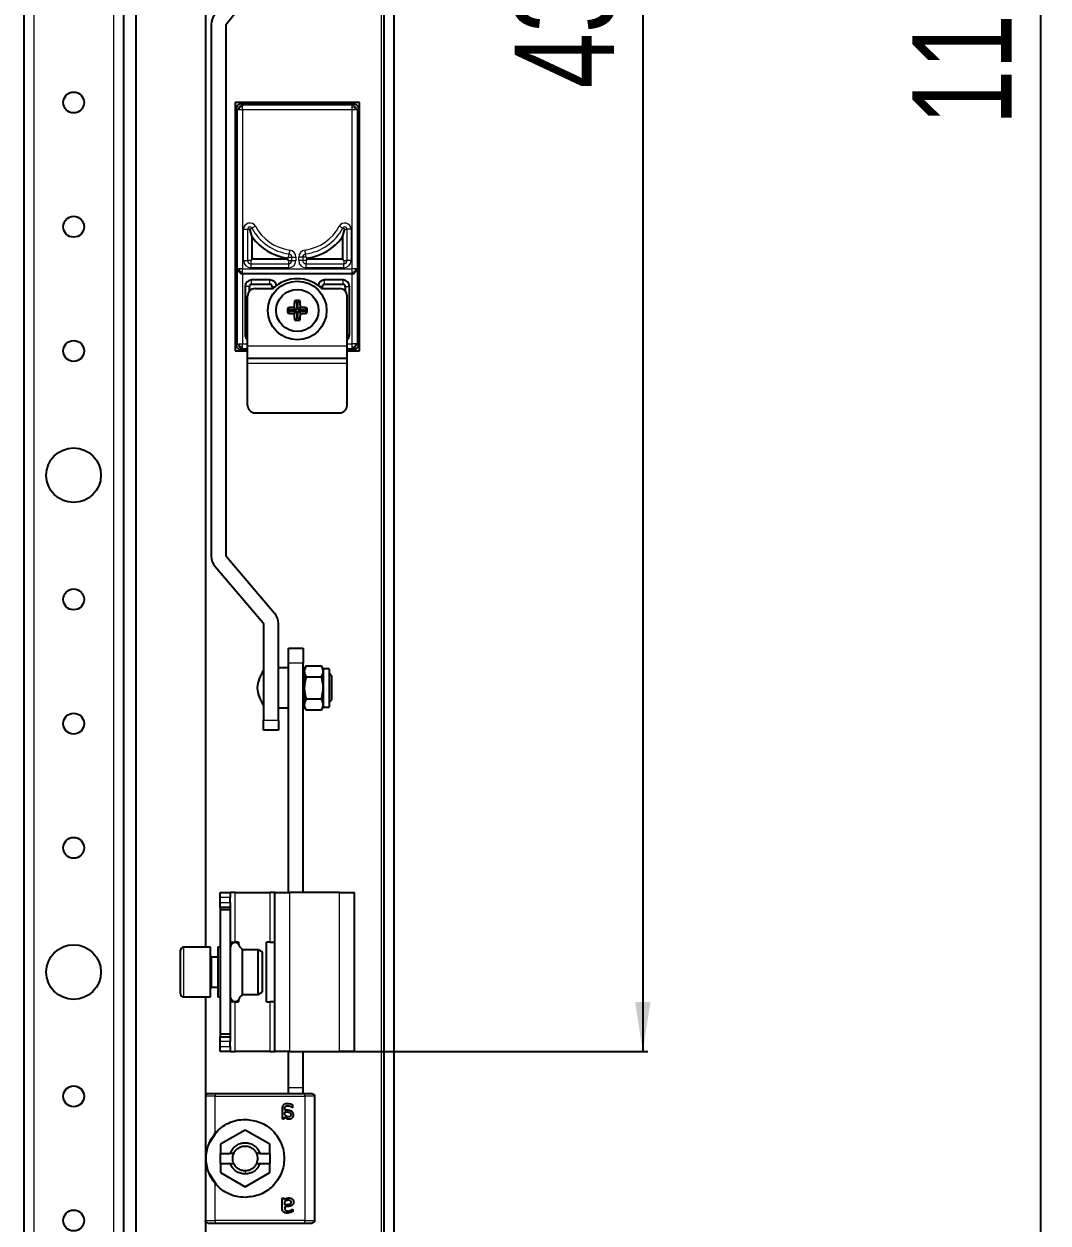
# Model space of a CAD drawing. Header units: millimetres. Extents: x -527 to 1671, y -588 to 1043.
# Drawn here: x 1465.1 to 1671.1, y -56.2 to 185.1 of the extents above; entities that cross this region are included whole.
import ezdxf

# ---------------------------------------------------------------- set-up
doc = ezdxf.new("R2010")
doc.units = ezdxf.units.MM
doc.layers.add('FORMAT', color=7, linetype='Continuous')
doc.styles.add('SLDTEXTSTYLE0', font='TXT', dxfattribs={"width": 0.75})
doc.dimstyles.new('SLDDIMSTYLE0', dxfattribs={"dimtxt": 20, "dimasz": 10, "dimexe": 0, "dimexo": 0.0625, "dimgap": 5, "dimtad": 2, "dimdec": 1, "dimrnd": 1e-09, "dimzin": 12, "dimdsep": 46, "dimtxsty": 'SLDTEXTSTYLE0', "dimsah": 1, "dimcen": 0.09, "dimadec": 0, "dimazin": 3, "dimtfac": 1, "dimtofl": 0, "dimtmove": 0, "dimatfit": 3, "dimfxl": 0, "dimfrac": 2, "dimtolj": 1, "dimtzin": 12, "dimarcsym": 0})

# ---------------------------------------------------------------- blocks, each defined once
blk = doc.blocks.new('_D_5')
at = {"layer": 'FORMAT'}
for p, q in [((1531.61, 760.32), (1670.61, 760.32)), ((1669.61, 760.32), (1669.61, -371.68)), ((1531.61, -371.68), (1670.61, -371.68))]:
    blk.add_line(p, q, dxfattribs=at)
for points in [[(1669.61, 760.32), (1668.07, 750.32), (1671.15, 750.32)], [(1669.61, -371.68), (1671.15, -361.68), (1668.07, -361.68)]]:
    blk.add_solid(points, dxfattribs=at)
at = {"layer": 'FORMAT', "insert": (1643.83, 164.77), "char_height": 20, "attachment_point": 1, "rotation": 90, "style": 'SLDTEXTSTYLE0'}
blk.add_mtext('1132', dxfattribs=at)
blk = doc.blocks.new('_D_8')
at = {"layer": 'FORMAT'}
for p, q in [((1528.61, 410.32), (1590.61, 410.32)), ((1589.61, 410.32), (1589.61, -21.68)), ((1528.61, -21.68), (1590.61, -21.68))]:
    blk.add_line(p, q, dxfattribs=at)
for points in [[(1589.61, 410.32), (1588.07, 400.32), (1591.15, 400.32)], [(1589.61, -21.68), (1591.15, -11.68), (1588.07, -11.68)]]:
    blk.add_solid(points, dxfattribs=at)
at = {"layer": 'FORMAT', "insert": (1563.83, 172.16), "char_height": 20, "attachment_point": 1, "rotation": 90, "style": 'SLDTEXTSTYLE0'}
blk.add_mtext('432', dxfattribs=at)

msp = doc.modelspace()

# ---------------------------------------------------------------- linework, layer by layer
at = {"color": 7, "linetype": 'Continuous', "lineweight": 25}
for p, q in [((1537.6, -483.18), (1537.6, 871.82)), ((1539.6, -483.18), (1539.6, 871.82)), ((1487.6, 838.82), (1487.6, -450.18)), ((1465.1, 811.82), (1465.1, -423.18)), ((1485.1, 811.82), (1485.1, -423.18)), ((1501.6, 389.32), (1501.6, -0.68)), ((1505.85, 185.13), (1510.61, 191.1)), ((1502.8, 185), (1502.8, 78.02)), ((1505.8, 78.02), (1505.8, 185)), ((1532.6, 169.32), (1507.6, 169.32)), ((1507.6, 169.32), (1507.6, 119.32)), ((1508.79, 169.14), (1531.42, 169.14)), ((1532.6, 119.32), (1532.6, 169.32)), ((1507.79, 120.5), (1507.79, 168.14)), ((1532.42, 168.14), (1532.42, 120.5)), ((1511.01, 142.26), (1510.55, 143.82)), ((1529.2, 142.26), (1529.65, 143.82)), ((1511.01, 137.78), (1511.01, 142.26)), ((1529.2, 142.26), (1529.2, 137.78)), ((1511.01, 137.78), (1510.75, 137.52)), ((1518.1, 137.78), (1511.01, 137.78)), ((1518.1, 137.97), (1518.35, 138.19)), ((1518.1, 137.97), (1518.1, 137.78)), ((1518.1, 137.78), (1518.35, 137.52)), ((1522.11, 137.97), (1521.85, 138.19)), ((1522.11, 137.78), (1521.85, 137.52)), ((1522.11, 137.78), (1522.11, 137.97)), ((1529.2, 137.78), (1522.11, 137.78)), ((1529.2, 137.78), (1529.45, 137.52)), ((1509.08, 134.82), (1509.06, 134.82)), ((1509.09, 134.82), (1509.08, 134.82)), ((1531.12, 134.82), (1509.09, 134.82)), ((1514.6, 133.62), (1510.9, 133.62)), ((1510.9, 132.76), (1514.6, 132.76)), ((1529.3, 133.62), (1525.6, 133.62)), ((1525.6, 132.76), (1529.3, 132.76)), ((1531.13, 134.82), (1531.12, 134.82)), ((1531.15, 134.82), (1531.13, 134.82)), ((1509.6, 132.32), (1509.6, 122.62)), ((1510.1, 120.37), (1510.1, 130.37)), ((1510.47, 131.35), (1510.47, 132.32)), ((1511.6, 131.87), (1515.21, 131.87)), ((1515.04, 132.32), (1515.04, 131.87)), ((1525, 131.87), (1528.6, 131.87)), ((1525.17, 131.87), (1525.17, 132.32)), ((1529.74, 132.32), (1529.74, 131.35)), ((1530.1, 120.37), (1530.1, 130.37)), ((1530.6, 122.62), (1530.6, 132.32)), ((1518.54, 127.59), (1518.18, 128.02)), ((1519.99, 127.59), (1519.47, 128.1)), ((1519.99, 129.03), (1519.56, 129.39)), ((1519.99, 129.03), (1519.99, 127.59)), ((1520.22, 129.03), (1520.65, 129.39)), ((1520.22, 127.59), (1520.22, 129.03)), ((1520.22, 127.59), (1520.73, 128.1)), ((1521.66, 127.59), (1522.02, 128.02)), ((1518.54, 127.36), (1518.18, 126.93)), ((1519.99, 127.59), (1518.54, 127.59)), ((1518.54, 127.36), (1519.99, 127.36)), ((1519.99, 127.36), (1519.47, 126.84)), ((1519.99, 125.91), (1519.56, 125.55)), ((1519.99, 127.36), (1519.99, 125.91)), ((1521.66, 127.59), (1520.22, 127.59)), ((1520.22, 127.36), (1520.73, 126.84)), ((1520.22, 127.36), (1521.66, 127.36)), ((1520.22, 125.91), (1520.22, 127.36)), ((1520.22, 125.91), (1520.65, 125.55)), ((1521.66, 127.36), (1522.02, 126.93)), ((1507.6, 119.32), (1510.1, 119.32)), ((1510.1, 119.51), (1508.79, 119.51)), ((1510.1, 117.87), (1510.1, 120.37)), ((1530.1, 117.87), (1530.1, 120.37)), ((1531.42, 119.51), (1530.1, 119.51)), ((1530.1, 119.32), (1532.6, 119.32)), ((1510.1, 117.87), (1530.1, 117.87)), ((1510.1, 116.87), (1510.1, 117.87)), ((1510.1, 108.37), (1510.1, 116.87)), ((1530.1, 116.87), (1530.1, 117.87)), ((1530.1, 108.37), (1530.1, 116.87)), ((1511.6, 106.87), (1528.6, 106.87)), ((1515.54, 66.52), (1505.85, 77.89)), ((1503.57, 75.95), (1513.26, 64.58)), ((1513.3, 64.45), (1513.3, 45.02)), ((1516.3, 45.02), (1516.3, 64.45)), ((1518.3, 56.52), (1518.3, 59.52)), ((1518.3, 59.52), (1521.3, 59.52)), ((1521.3, 59.52), (1521.3, 56.52)), ((1518.3, 55.52), (1516.3, 55.52)), ((1518.3, 10.32), (1518.3, 56.52)), ((1521.3, 10.32), (1521.3, 56.52)), ((1521.85, 55.97), (1521.5, 55.37)), ((1521.85, 55.97), (1524.96, 55.97)), ((1525.3, 55.37), (1524.96, 55.97)), ((1521.5, 54.47), (1521.3, 54.47)), ((1521.5, 55.37), (1521.5, 47.67)), ((1521.85, 53.75), (1524.96, 53.75)), ((1526.5, 55.37), (1525.3, 55.37)), ((1525.3, 55.37), (1525.3, 47.67)), ((1526.5, 55.37), (1526.5, 47.67)), ((1527, 53.97), (1526.5, 54.47)), ((1527, 53.97), (1527, 49.07)), ((1521.3, 48.57), (1521.5, 48.57)), ((1521.85, 49.3), (1524.96, 49.3)), ((1526.5, 48.57), (1527, 49.07)), ((1516.3, 47.52), (1518.3, 47.52)), ((1521.5, 47.67), (1521.85, 47.07)), ((1521.85, 47.07), (1524.96, 47.07)), ((1524.96, 47.07), (1525.3, 47.67)), ((1525.3, 47.67), (1526.5, 47.67)), ((1513.3, 43.02), (1513.3, 45.02)), ((1516.3, 45.02), (1516.3, 43.02)), ((1516.3, 43.02), (1513.3, 43.02)), ((1504.6, 10.32), (1506.6, 10.32)), ((1504.6, 9.32), (1504.6, 10.32)), ((1506.6, 10.32), (1506.6, 9.32)), ((1507.6, 10.32), (1506.6, 10.32)), ((1507.6, 10.32), (1514.6, 10.32)), ((1515.6, 10.32), (1514.6, 10.32)), ((1515.6, -21.68), (1515.6, 10.32)), ((1515.6, 10.32), (1518.6, 10.32)), ((1528.6, 10.32), (1518.6, 10.32)), ((1528.6, 10.32), (1531.6, 10.32)), ((1531.6, -21.68), (1531.6, 10.32)), ((1504.6, 8.32), (1504.6, 9.32)), ((1504.6, 7.32), (1504.6, 8.32)), ((1506.6, 7.32), (1504.6, 7.32)), ((1504.6, 7.32), (1504.6, 6.82)), ((1506.6, 8.32), (1506.6, 9.32)), ((1506.6, 8.32), (1506.6, 7.32)), ((1506.6, 7.32), (1506.6, 6.82)), ((1506.6, 6.82), (1504.6, 6.82)), ((1504.6, 6.82), (1504.6, -18.18)), ((1506.6, 6.82), (1506.6, -18.18)), ((1506.6, 0.32), (1507.6, 0.32)), ((1508.3, 0.32), (1507.6, 0.32)), ((1508.3, 0.32), (1508.3, -0.13)), ((1513.9, -11.68), (1513.9, 0.32)), ((1514.6, 0.32), (1513.9, 0.32)), ((1514.6, 0.32), (1515.6, 0.32)), ((1496.6, -10.08), (1496.6, -1.28)), ((1502.6, -0.68), (1497.2, -0.68)), ((1502.6, -10.68), (1502.6, -0.68)), ((1504.6, -0.68), (1504.1, -0.68)), ((1504.1, -0.68), (1504.1, -1.89)), ((1504.1, -1.89), (1504.1, -10.68)), ((1512.24, -1.18), (1509.1, -1.18)), ((1509.1, -10.18), (1509.1, -1.18)), ((1513.1, -1.68), (1512.24, -1.18)), ((1512.24, -10.18), (1512.24, -1.18)), ((1513.1, -9.68), (1513.1, -1.68)), ((1504.1, -2.68), (1502.85, -2.68)), ((1502.85, -8.68), (1504.1, -8.68)), ((1497.2, -10.68), (1502.6, -10.68)), ((1501.6, -10.68), (1501.6, -30.5)), ((1504.1, -10.68), (1504.6, -10.68)), ((1507.6, -11.68), (1506.6, -11.68)), ((1507.6, -11.68), (1508.3, -11.68)), ((1508.3, -11.23), (1508.3, -11.68)), ((1509.1, -10.18), (1512.24, -10.18)), ((1512.24, -10.18), (1513.1, -9.68)), ((1513.9, -11.68), (1514.6, -11.68)), ((1515.6, -11.68), (1514.6, -11.68)), ((1506.6, -18.18), (1504.6, -18.18)), ((1504.6, -18.18), (1504.6, -18.68)), ((1504.6, -19.68), (1504.6, -18.68)), ((1504.6, -18.68), (1506.6, -18.68)), ((1506.6, -18.18), (1506.6, -18.68)), ((1506.6, -18.68), (1506.6, -19.68)), ((1504.6, -20.68), (1504.6, -19.68)), ((1504.6, -21.68), (1504.6, -20.68)), ((1506.6, -21.68), (1504.6, -21.68)), ((1506.6, -20.68), (1506.6, -19.68)), ((1506.6, -20.68), (1506.6, -21.68)), ((1506.6, -21.68), (1507.6, -21.68)), ((1514.6, -21.68), (1507.6, -21.68)), ((1514.6, -21.68), (1515.6, -21.68)), ((1518.6, -21.68), (1515.6, -21.68)), ((1518.3, -28.98), (1518.3, -21.68)), ((1518.6, -21.68), (1528.6, -21.68)), ((1521.3, -28.98), (1521.3, -21.68)), ((1531.6, -21.68), (1528.6, -21.68)), ((1501.6, -30.68), (1501.6, -55.68)), ((1521.6, -30.18), (1503.6, -30.18)), ((1518.3, -30.23), (1518.3, -28.98)), ((1521.3, -30.23), (1521.3, -28.98)), ((1522.2, -30.18), (1521.95, -30.18)), ((1523.6, -55.68), (1523.6, -30.68)), ((1517.05, -33.22), (1517.05, -35.09)), ((1517.58, -33.47), (1517.58, -33.25)), ((1517.96, -33.47), (1517.58, -33.47)), ((1517.5, -35.08), (1517.5, -34.81)), ((1517.58, -33.82), (1518, -33.82)), ((1517.58, -34.41), (1517.58, -33.82)), ((1502.43, -40.05), (1503.94, -37.79)), ((1509.6, -37.46), (1504.65, -40.32)), ((1514.55, -40.32), (1509.6, -37.46)), ((1504.65, -40.32), (1504.65, -42.18)), ((1514.55, -42.18), (1514.55, -40.32)), ((1504.65, -44.18), (1504.65, -42.18)), ((1504.65, -42.18), (1506.62, -42.18)), ((1507.31, -42.18), (1506.62, -42.18)), ((1512.59, -42.18), (1511.9, -42.18)), ((1512.59, -42.18), (1514.55, -42.18)), ((1514.55, -42.18), (1514.55, -44.18)), ((1504.65, -44.18), (1504.65, -46.04)), ((1504.65, -44.18), (1506.62, -44.18)), ((1506.62, -44.18), (1507.31, -44.18)), ((1511.9, -44.18), (1512.59, -44.18)), ((1512.59, -44.18), (1514.55, -44.18)), ((1514.55, -46.04), (1514.55, -44.18)), ((1503.94, -48.56), (1502.43, -46.3)), ((1504.65, -46.04), (1509.6, -48.89)), ((1509.6, -48.89), (1514.55, -46.04)), ((1517.05, -53.14), (1517.05, -51.27)), ((1517.5, -51.27), (1517.5, -51.55)), ((1517.58, -52.53), (1517.58, -51.94)), ((1518, -52.53), (1517.58, -52.53)), ((1517.96, -52.88), (1517.58, -52.88)), ((1517.58, -52.88), (1517.58, -53.1)), ((1501.6, -55.85), (1501.6, -350.68)), ((1503.6, -56.18), (1521.6, -56.18)), ((1521.95, -56.18), (1522.2, -56.18))]:
    msp.add_line(p, q, dxfattribs=at)
at = {"color": 8, "linetype": 'Continuous', "lineweight": 18}
for p, q in [((1537, 869.22), (1537, -480.58)), ((1467.1, 811.82), (1467.1, -423.18)), ((1483.1, 811.82), (1483.1, -423.18)), ((1508.79, 169.14), (1509.09, 168.84)), ((1531.12, 168.84), (1531.42, 169.14)), ((1508.09, 167.84), (1507.79, 168.14)), ((1508.09, 135.82), (1508.09, 167.84)), ((1509.09, 168.84), (1531.12, 168.84)), ((1509.09, 167.84), (1509.09, 135.82)), ((1531.12, 167.84), (1509.09, 167.84)), ((1531.12, 135.82), (1531.12, 167.84)), ((1532.42, 168.14), (1532.12, 167.84)), ((1532.12, 167.84), (1532.12, 135.82)), ((1509.3, 137.52), (1509.3, 143.82)), ((1509.3, 143.82), (1510.09, 143.82)), ((1510.09, 143.82), (1510.09, 137.52)), ((1510.55, 143.82), (1510.09, 143.82)), ((1510.55, 143.82), (1510.96, 144.04)), ((1511.66, 144.42), (1510.96, 144.04)), ((1529.25, 144.04), (1528.55, 144.42)), ((1529.65, 143.82), (1529.25, 144.04)), ((1529.65, 143.82), (1530.11, 143.82)), ((1530.91, 143.82), (1530.11, 143.82)), ((1530.11, 137.52), (1530.11, 143.82)), ((1530.91, 143.82), (1530.91, 137.52)), ((1518.35, 138.19), (1518.44, 138.85)), ((1518.35, 138.19), (1519.01, 138.19)), ((1518.55, 139.64), (1518.44, 138.85)), ((1519.01, 138.19), (1519.81, 138.19)), ((1519.01, 137.52), (1519.01, 138.19)), ((1519.81, 138.19), (1519.81, 137.52)), ((1520.4, 137.52), (1520.4, 138.19)), ((1521.19, 138.19), (1520.4, 138.19)), ((1521.19, 138.19), (1521.19, 137.52)), ((1521.85, 138.19), (1521.19, 138.19)), ((1521.77, 138.85), (1521.66, 139.64)), ((1521.85, 138.19), (1521.77, 138.85)), ((1508.06, 135.82), (1508.09, 135.82)), ((1508.06, 120.78), (1508.06, 135.82)), ((1509.09, 135.82), (1531.12, 135.82)), ((1509.3, 137.52), (1510.09, 137.52)), ((1510.75, 137.52), (1510.09, 137.52)), ((1510.75, 137.52), (1510.75, 136.86)), ((1510.75, 136.86), (1510.75, 136.06)), ((1510.75, 136.86), (1518.35, 136.86)), ((1518.35, 136.06), (1510.75, 136.06)), ((1518.35, 137.52), (1518.35, 136.86)), ((1518.35, 137.52), (1519.01, 137.52)), ((1518.35, 136.86), (1518.35, 136.06)), ((1519.01, 137.52), (1519.81, 137.52)), ((1521.19, 137.52), (1520.4, 137.52)), ((1521.85, 137.52), (1521.19, 137.52)), ((1521.85, 137.52), (1521.85, 136.86)), ((1521.85, 136.06), (1521.85, 136.86)), ((1521.85, 136.86), (1529.45, 136.86)), ((1529.45, 136.06), (1521.85, 136.06)), ((1529.45, 137.52), (1529.45, 136.86)), ((1529.45, 137.52), (1530.11, 137.52)), ((1529.45, 136.06), (1529.45, 136.86)), ((1530.91, 137.52), (1530.11, 137.52)), ((1532.12, 135.82), (1532.15, 135.82)), ((1532.15, 135.82), (1532.15, 120.78)), ((1509.06, 134.82), (1509.06, 120.78)), ((1510.9, 132.76), (1510.9, 133.62)), ((1514.6, 132.76), (1514.6, 133.62)), ((1525.6, 132.76), (1525.6, 133.62)), ((1529.3, 132.76), (1529.3, 133.62)), ((1531.15, 120.78), (1531.15, 134.82)), ((1510.47, 132.32), (1509.6, 132.32)), ((1515.04, 132.32), (1515.71, 132.32)), ((1525.17, 132.32), (1524.5, 132.32)), ((1529.74, 132.32), (1530.6, 132.32)), ((1507.79, 120.5), (1508.06, 120.78)), ((1509.06, 120.78), (1510.1, 120.78)), ((1510.1, 122.62), (1509.6, 122.62)), ((1530.1, 122.62), (1530.6, 122.62)), ((1530.1, 120.78), (1531.15, 120.78)), ((1532.15, 120.78), (1532.42, 120.5)), ((1509.06, 119.78), (1508.79, 119.51)), ((1510.1, 119.78), (1509.06, 119.78)), ((1510.1, 120.37), (1530.1, 120.37)), ((1531.15, 119.78), (1530.1, 119.78)), ((1531.42, 119.51), (1531.15, 119.78)), ((1510.1, 116.87), (1530.1, 116.87)), ((1521.3, 56.52), (1518.3, 56.52)), ((1513.3, 45.02), (1516.3, 45.02)), ((1507.6, 0.32), (1507.6, 10.32)), ((1514.6, 10.32), (1514.6, 0.32)), ((1518.6, -21.68), (1518.6, 10.32)), ((1528.6, -21.68), (1528.6, 10.32)), ((1506.6, 9.32), (1504.6, 9.32)), ((1504.6, 8.32), (1506.6, 8.32)), ((1497.2, -0.68), (1497.2, -10.68)), ((1502.85, -2.68), (1502.85, -4.14)), ((1502.85, -4.14), (1502.85, -8.68)), ((1507.6, -21.68), (1507.6, -11.68)), ((1514.6, -11.68), (1514.6, -21.68)), ((1506.6, -19.68), (1504.6, -19.68)), ((1504.6, -20.68), (1506.6, -20.68)), ((1503.6, -38.12), (1503.6, -30.68)), ((1503.6, -30.68), (1521.6, -30.68)), ((1521.3, -28.98), (1518.3, -28.98)), ((1521.6, -30.68), (1521.6, -55.68)), ((1509.6, -45.68), (1509.6, -46.33)), ((1503.6, -55.68), (1503.6, -48.24)), ((1521.6, -55.68), (1503.6, -55.68))]:
    msp.add_line(p, q, dxfattribs=at)
at = {"color": 7, "linetype": 'Continuous', "lineweight": 25}
for centre, radius in [((1475.1, 169.32), 2.1), ((1475.1, 144.32), 2.1), ((1520.1, 127.47), 5.9), ((1520.1, 127.47), 4.25), ((1475.1, 119.32), 2.1), ((1475.1, 94.32), 5.5), ((1475.1, 69.32), 2.1), ((1475.1, 44.32), 2.1), ((1475.1, 19.32), 2.1), ((1475.1, -5.68), 5.5), ((1475.1, -30.68), 2.1), ((1475.1, -55.68), 2.1)]:
    msp.add_circle(centre, radius, dxfattribs=at)
for centre, radius, start, end in [((1506, 185), 3.2, 141.4416, 180), ((1506, 185), 0.2, 141.4416, 180), ((1519.8, 148.79), 10.95, 216.5958, 261.061), ((1520.41, 148.79), 10.95, 278.939, 323.4042), ((1510.9, 132.32), 1.3, 90, 180), ((1510.9, 132.32), 0.435, 90, 180), ((1514.6, 132.32), 1.3, 6.3593, 90), ((1514.6, 132.32), 0.435, 0, 90), ((1520.1, 126.87), 7, 45.5847, 134.4153), ((1525.6, 132.32), 1.3, 90, 173.6407), ((1525.6, 132.32), 0.435, 90, 180), ((1529.3, 132.32), 1.3, 0, 90), ((1529.3, 132.32), 0.435, 0, 90), ((1511.6, 130.37), 1.5, 90, 180), ((1528.6, 130.37), 1.5, 0, 90), ((1520.1, 127.47), 2, 164.1146, 195.8854), ((1520.04, 109.39), 18.72, 91.7249, 95.6832), ((1538.18, 127.54), 18.72, 174.3168, 178.2751), ((1520.1, 127.47), 2, 74.1146, 105.8854), ((1520.1, 127.47), 1.56, 85.8165, 94.1835), ((1502.02, 127.54), 18.72, 1.7249, 5.6832), ((1520.17, 109.39), 18.72, 84.3168, 88.2751), ((1520.1, 127.47), 2, 344.1146, 15.8854), ((1520.04, 145.55), 18.72, 264.3168, 268.2751), ((1520.1, 127.47), 1.56, 175.8165, 184.1835), ((1538.18, 127.41), 18.72, 181.7249, 185.6832), ((1520.1, 127.47), 2, 254.1146, 285.8854), ((1520.1, 127.47), 1.56, 265.8165, 274.1835), ((1502.02, 127.41), 18.72, 354.3168, 358.2751), ((1520.17, 145.55), 18.72, 271.7249, 275.6832), ((1520.1, 127.47), 1.56, 355.8165, 4.1835), ((1510.9, 122.62), 1.3, 180, 232.0201), ((1529.3, 122.62), 1.3, 307.9799, 0), ((1511.6, 108.37), 1.5, 180, 270), ((1528.6, 108.37), 1.5, 270, 0), ((1506, 78.02), 3.2, 180, 220.4367), ((1506, 78.02), 0.2, 180, 220.4367), ((1513.1, 64.45), 3.2, 0, 40.4367), ((1513.1, 64.45), 0.2, 0, 40.4367), ((1519.95, 50.56), 8, 146.1291, 173.1181), ((1519.95, 52.48), 8, 186.8819, 213.8709), ((1497.2, -1.28), 0.6, 90, 180), ((1502.85, -2.43), 0.25, 180, 270), ((1502.85, -8.93), 0.25, 90, 180), ((1497.2, -10.08), 0.6, 180, 270)]:
    msp.add_arc(centre, radius, start, end, dxfattribs=at)
at = {"color": 8, "linetype": 'Continuous', "lineweight": 18}
for centre, radius, start, end in [((1510.55, 143.82), 1.26, 28.2631, 180), ((1529.65, 143.82), 1.26, 0, 151.7369), ((1510.55, 143.82), 0.46, 28.2631, 180), ((1519.8, 148.79), 10.04, 208.2631, 262.2213), ((1519.8, 148.79), 9.24, 208.2631, 262.2213), ((1520.41, 148.79), 9.24, 277.7787, 331.7369), ((1520.41, 148.79), 10.04, 277.7787, 331.7369), ((1529.65, 143.82), 0.46, 0, 151.7369), ((1518.35, 138.19), 0.66, 0, 82.2213), ((1518.35, 138.19), 1.46, 0, 82.2213), ((1521.85, 138.19), 1.46, 97.7787, 180), ((1521.85, 138.19), 0.66, 97.7787, 180), ((1510.75, 137.52), 1.46, 180, 270), ((1510.75, 137.52), 0.66, 180, 270), ((1518.35, 137.52), 1.46, 270, 0), ((1518.35, 137.52), 0.66, 270, 0), ((1521.85, 137.52), 1.46, 180, 270), ((1521.85, 137.52), 0.66, 180, 270), ((1529.45, 137.52), 1.46, 270, 0), ((1529.45, 137.52), 0.66, 270, 0)]:
    msp.add_arc(centre, radius, start, end, dxfattribs=at)
at = {"color": 7, "linetype": 'Continuous', "lineweight": 25}
for points, knots in [([(1507.79, 168.14), (1507.79, 168.17), (1507.8, 168.29), (1507.93, 168.51), (1508.15, 168.78), (1508.39, 168.98), (1508.58, 169.09), (1508.7, 169.13), (1508.76, 169.14), (1508.79, 169.14)], [0, 0, 0, 0, 0.0566974, 0.2503517, 0.4998638, 0.7488693, 0.8744535, 0.9435148, 1, 1, 1, 1]), ([(1531.42, 169.14), (1531.45, 169.14), (1531.57, 169.12), (1531.8, 169), (1532.06, 168.78), (1532.26, 168.54), (1532.37, 168.35), (1532.41, 168.23), (1532.42, 168.17), (1532.42, 168.14)], [0, 0, 0, 0, 0.056697, 0.250352, 0.499864, 0.748869, 0.874453, 0.943515, 1, 1, 1, 1]), ([(1508.06, 135.82), (1508.07, 135.77), (1508.11, 135.56), (1508.34, 135.28), (1508.62, 135.02), (1508.82, 134.9), (1508.95, 134.84), (1509.03, 134.83), (1509.06, 134.82)], [0, 0, 0, 0, 0.125207, 0.499639, 0.74848, 0.874099, 0.946251, 1, 1, 1, 1]), ([(1531.12, 134.82), (1531.15, 134.83), (1531.21, 134.83), (1531.33, 134.88), (1531.52, 134.98), (1531.66, 135.11), (1531.75, 135.19)], [0, 0, 0, 0, 0.124863, 0.249962, 0.500073, 1, 1, 1, 1]), ([(1531.15, 134.82), (1531.18, 134.83), (1531.33, 134.85), (1531.56, 135.01), (1531.83, 135.23), (1532.01, 135.47), (1532.12, 135.66), (1532.14, 135.77), (1532.15, 135.82)], [0, 0, 0, 0, 0.053741, 0.2506254, 0.4994286, 0.749504, 0.8748127, 1, 1, 1, 1]), ([(1508.79, 119.51), (1508.76, 119.51), (1508.63, 119.52), (1508.41, 119.65), (1508.15, 119.87), (1507.95, 120.11), (1507.84, 120.3), (1507.8, 120.41), (1507.79, 120.48), (1507.79, 120.5)], [0, 0, 0, 0, 0.0566974, 0.2503517, 0.4998638, 0.7488693, 0.8744535, 0.9435148, 1, 1, 1, 1]), ([(1532.42, 120.5), (1532.42, 120.48), (1532.41, 120.35), (1532.28, 120.13), (1532.06, 119.87), (1531.82, 119.67), (1531.63, 119.56), (1531.51, 119.51), (1531.45, 119.51), (1531.42, 119.51)], [0, 0, 0, 0, 0.056697, 0.250352, 0.499864, 0.748869, 0.874453, 0.943515, 1, 1, 1, 1]), ([(1521.85, 55.97), (1521.67, 55.58), (1521.34, 54.83), (1521.69, 54.09), (1521.85, 53.75)], [0, 0, 0, 0, 0.534707, 1, 1, 1, 1]), ([(1524.96, 53.75), (1525.14, 54.15), (1525.47, 54.89), (1525.12, 55.63), (1524.96, 55.97)], [0, 0, 0, 0, 0.534707, 1, 1, 1, 1]), ([(1521.85, 53.75), (1521.68, 52.99), (1521.33, 51.51), (1521.68, 50.03), (1521.85, 49.3)], [0, 0, 0, 0, 0.508481, 1, 1, 1, 1]), ([(1524.96, 49.3), (1525.13, 50.05), (1525.47, 51.54), (1525.13, 53.02), (1524.96, 53.75)], [0, 0, 0, 0, 0.508481, 1, 1, 1, 1]), ([(1521.85, 49.3), (1521.67, 48.9), (1521.34, 48.16), (1521.69, 47.42), (1521.85, 47.07)], [0, 0, 0, 0, 0.534707, 1, 1, 1, 1]), ([(1524.96, 47.07), (1525.14, 47.47), (1525.47, 48.21), (1525.12, 48.95), (1524.96, 49.3)], [0, 0, 0, 0, 0.534707, 1, 1, 1, 1]), ([(1509.1, -1.18), (1508.93, -1.02), (1508.58, -0.72), (1508.39, -0.15), (1508.02, 0.16), (1507.69, 0.29), (1507.33, 0.25), (1506.98, 0.06), (1506.73, -0.3), (1506.65, -0.59), (1506.6, -0.74)], [0, 0, 0, 0, 0.185676, 0.371025, 0.466937, 0.562172, 0.656347, 0.751553, 0.873842, 1, 1, 1, 1]), ([(1506.6, -10.61), (1506.65, -10.76), (1506.73, -11.06), (1506.98, -11.42), (1507.33, -11.61), (1507.69, -11.64), (1508.02, -11.51), (1508.39, -11.21), (1508.58, -10.64), (1508.93, -10.33), (1509.1, -10.18)], [0, 0, 0, 0, 0.126158, 0.248447, 0.343653, 0.437828, 0.533063, 0.628975, 0.814324, 1, 1, 1, 1]), ([(1518.16, -32.18), (1518.01, -32.18), (1517.79, -32.19), (1517.51, -32.29), (1517.32, -32.41), (1517.18, -32.57), (1517.06, -32.85), (1517.05, -33.07), (1517.05, -33.22)], [0, 0, 0, 0, 0.250089, 0.382495, 0.500259, 0.622163, 0.750133, 1, 1, 1, 1]), ([(1517.58, -33.25), (1517.58, -33.16), (1517.59, -33.03), (1517.64, -32.86), (1517.72, -32.75), (1517.82, -32.67), (1517.95, -32.62), (1518.08, -32.59), (1518.17, -32.59), (1518.21, -32.59)], [0, 0, 0, 0, 0.250023, 0.382539, 0.499802, 0.620838, 0.749652, 0.874777, 1, 1, 1, 1]), ([(1519.34, -34.39), (1519.34, -34.31), (1519.33, -34.16), (1519.23, -33.94), (1519.08, -33.76), (1518.81, -33.59), (1518.42, -33.49), (1518.11, -33.48), (1517.96, -33.47)], [0, 0, 0, 0, 0.125049, 0.249886, 0.370856, 0.49982, 0.749609, 1, 1, 1, 1]), ([(1519.22, -32.67), (1519.22, -32.62), (1519.22, -32.54), (1519.16, -32.45), (1519.02, -32.36), (1518.69, -32.23), (1518.37, -32.2), (1518.16, -32.18)], [0, 0, 0, 0, 0.124693, 0.187182, 0.249773, 0.500039, 1, 1, 1, 1]), ([(1518.21, -32.59), (1518.37, -32.61), (1518.62, -32.64), (1518.87, -32.76), (1518.99, -32.83), (1519.06, -32.87), (1519.1, -32.88), (1519.12, -32.88)], [0, 0, 0, 0, 0.4987, 0.749508, 0.874949, 0.946783, 1, 1, 1, 1]), ([(1519.12, -32.88), (1519.13, -32.88), (1519.15, -32.88), (1519.17, -32.87), (1519.18, -32.86), (1519.2, -32.83), (1519.21, -32.79), (1519.22, -32.75), (1519.22, -32.71), (1519.22, -32.69), (1519.22, -32.67)], [0, 0, 0, 0, 0.128825, 0.180169, 0.243397, 0.36986, 0.499864, 0.749649, 0.843476, 1, 1, 1, 1]), ([(1517.05, -35.09), (1517.05, -35.1), (1517.05, -35.11), (1517.06, -35.13), (1517.09, -35.15), (1517.16, -35.18), (1517.23, -35.18), (1517.27, -35.18)], [0, 0, 0, 0, 0.124881, 0.183376, 0.250934, 0.500336, 1, 1, 1, 1]), ([(1517.27, -35.18), (1517.32, -35.18), (1517.39, -35.18), (1517.46, -35.16), (1517.49, -35.13), (1517.5, -35.11), (1517.5, -35.1), (1517.5, -35.08)], [0, 0, 0, 0, 0.499718, 0.749437, 0.810587, 0.875078, 1, 1, 1, 1]), ([(1517.5, -34.81), (1517.63, -34.92), (1517.81, -35.09), (1518.09, -35.2), (1518.25, -35.23), (1518.34, -35.23), (1518.38, -35.24)], [0, 0, 0, 0, 0.499113, 0.749325, 0.874665, 1, 1, 1, 1]), ([(1518.3, -34.82), (1518.23, -34.82), (1518.08, -34.81), (1517.82, -34.67), (1517.67, -34.52), (1517.58, -34.41)], [0, 0, 0, 0, 0.249939, 0.499864, 1, 1, 1, 1]), ([(1518, -33.82), (1518.11, -33.83), (1518.29, -33.83), (1518.51, -33.9), (1518.66, -33.99), (1518.75, -34.09), (1518.8, -34.22), (1518.81, -34.31), (1518.81, -34.35)], [0, 0, 0, 0, 0.279652, 0.500248, 0.629485, 0.750186, 0.875763, 1, 1, 1, 1]), ([(1518.81, -34.35), (1518.81, -34.42), (1518.8, -34.52), (1518.73, -34.64), (1518.67, -34.71), (1518.59, -34.77), (1518.49, -34.8), (1518.4, -34.82), (1518.33, -34.82), (1518.3, -34.82)], [0, 0, 0, 0, 0.249168, 0.373635, 0.49939, 0.619394, 0.749656, 0.87477, 1, 1, 1, 1]), ([(1518.38, -35.24), (1518.5, -35.23), (1518.68, -35.22), (1518.91, -35.13), (1519.06, -35.04), (1519.19, -34.91), (1519.31, -34.7), (1519.33, -34.51), (1519.34, -34.39)], [0, 0, 0, 0, 0.25007, 0.379181, 0.500499, 0.62417, 0.750842, 1, 1, 1, 1]), ([(1503.6, -48.24), (1503.32, -47.86), (1502.75, -47.11), (1502.19, -45.86), (1501.84, -44.58), (1501.71, -43.18), (1501.84, -41.77), (1502.19, -40.49), (1502.75, -39.24), (1503.32, -38.49), (1503.6, -38.12)], [0, 0, 0, 0, 0.125762, 0.25037, 0.375307, 0.500139, 0.62481, 0.749763, 0.874888, 1, 1, 1, 1]), ([(1517.05, -51.27), (1517.05, -51.26), (1517.05, -51.24), (1517.06, -51.22), (1517.09, -51.2), (1517.16, -51.18), (1517.23, -51.18), (1517.27, -51.18)], [0, 0, 0, 0, 0.124884, 0.186377, 0.250914, 0.500322, 1, 1, 1, 1]), ([(1517.27, -51.18), (1517.32, -51.18), (1517.38, -51.18), (1517.45, -51.2), (1517.47, -51.21), (1517.49, -51.22), (1517.5, -51.24), (1517.5, -51.26), (1517.5, -51.27)], [0, 0, 0, 0, 0.499162, 0.644242, 0.749698, 0.813605, 0.875217, 1, 1, 1, 1]), ([(1517.5, -51.55), (1517.63, -51.44), (1517.81, -51.27), (1518.13, -51.14), (1518.3, -51.12), (1518.38, -51.12)], [0, 0, 0, 0, 0.499364, 0.749701, 1, 1, 1, 1]), ([(1517.58, -51.94), (1517.67, -51.84), (1517.82, -51.68), (1518.05, -51.57), (1518.19, -51.53), (1518.26, -51.53), (1518.3, -51.53)], [0, 0, 0, 0, 0.499765, 0.749504, 0.874771, 1, 1, 1, 1]), ([(1519.34, -51.96), (1519.34, -52), (1519.34, -52.08), (1519.31, -52.23), (1519.23, -52.42), (1519.07, -52.59), (1518.81, -52.76), (1518.42, -52.87), (1518.11, -52.88), (1517.96, -52.88)], [0, 0, 0, 0, 0.0626366, 0.1252782, 0.2500723, 0.3748405, 0.4999941, 0.7496958, 1, 1, 1, 1]), ([(1518.81, -52), (1518.81, -52.05), (1518.8, -52.14), (1518.75, -52.26), (1518.66, -52.37), (1518.51, -52.46), (1518.29, -52.52), (1518.11, -52.53), (1518, -52.53)], [0, 0, 0, 0, 0.124446, 0.249795, 0.37, 0.499734, 0.719932, 1, 1, 1, 1]), ([(1518.3, -51.53), (1518.36, -51.53), (1518.46, -51.54), (1518.59, -51.59), (1518.67, -51.64), (1518.73, -51.72), (1518.78, -51.81), (1518.81, -51.9), (1518.81, -51.97), (1518.81, -52)], [0, 0, 0, 0, 0.2496231, 0.3771401, 0.499734, 0.6227303, 0.7498125, 0.8748762, 1, 1, 1, 1]), ([(1518.38, -51.12), (1518.5, -51.13), (1518.68, -51.14), (1518.91, -51.22), (1519.06, -51.32), (1519.19, -51.45), (1519.31, -51.66), (1519.33, -51.84), (1519.34, -51.96)], [0, 0, 0, 0, 0.25007, 0.379559, 0.500499, 0.624556, 0.750843, 1, 1, 1, 1]), ([(1518.16, -54.18), (1518.08, -54.18), (1517.94, -54.17), (1517.72, -54.14), (1517.51, -54.07), (1517.32, -53.95), (1517.18, -53.78), (1517.06, -53.51), (1517.05, -53.28), (1517.05, -53.14)], [0, 0, 0, 0, 0.125255, 0.250437, 0.383066, 0.500493, 0.622629, 0.75025, 1, 1, 1, 1]), ([(1517.58, -53.1), (1517.58, -53.15), (1517.58, -53.24), (1517.6, -53.37), (1517.64, -53.5), (1517.72, -53.61), (1517.82, -53.69), (1517.99, -53.76), (1518.12, -53.76), (1518.21, -53.77)], [0, 0, 0, 0, 0.125295, 0.250514, 0.383518, 0.50035, 0.621938, 0.750243, 1, 1, 1, 1]), ([(1519.22, -53.68), (1519.22, -53.71), (1519.22, -53.76), (1519.21, -53.84), (1519.16, -53.91), (1519.02, -54), (1518.69, -54.13), (1518.37, -54.16), (1518.16, -54.18)], [0, 0, 0, 0, 0.0626863, 0.1251726, 0.1876279, 0.2501847, 0.5003136, 1, 1, 1, 1]), ([(1518.21, -53.77), (1518.38, -53.75), (1518.69, -53.73), (1518.95, -53.51), (1519.1, -53.48), (1519.12, -53.47)], [0, 0, 0, 0, 0.498852, 0.946609, 1, 1, 1, 1]), ([(1519.12, -53.47), (1519.13, -53.47), (1519.15, -53.47), (1519.17, -53.49), (1519.18, -53.5), (1519.2, -53.52), (1519.22, -53.58), (1519.22, -53.64), (1519.22, -53.68)], [0, 0, 0, 0, 0.13107, 0.182437, 0.243796, 0.371388, 0.500442, 1, 1, 1, 1])]:
    msp.add_open_spline(points, degree=3, knots=knots, dxfattribs=at)
at = {"color": 8, "linetype": 'Continuous', "lineweight": 18}
for points, knots in [([(1508.46, 168.47), (1508.37, 168.38), (1508.25, 168.24), (1508.14, 168.05), (1508.1, 167.93), (1508.09, 167.87), (1508.09, 167.84)], [0, 0, 0, 0, 0.499932, 0.750046, 0.875143, 1, 1, 1, 1]), ([(1508.46, 167.84), (1508.36, 167.84), (1508.22, 167.84), (1508.11, 167.84), (1508.09, 167.84), (1508.09, 167.84)], [0, 0, 0, 0, 0.633094, 0.851999, 1, 1, 1, 1]), ([(1509.09, 168.84), (1509.06, 168.84), (1508.99, 168.83), (1508.88, 168.79), (1508.69, 168.68), (1508.55, 168.55), (1508.46, 168.47)], [0, 0, 0, 0, 0.124863, 0.249962, 0.500073, 1, 1, 1, 1]), ([(1508.46, 168.47), (1508.46, 168.46), (1508.47, 168.45), (1508.54, 168.39), (1508.57, 168.36)], [0, 0, 0, 0, 0.584601, 1, 1, 1, 1]), ([(1508.46, 167.84), (1508.47, 167.95), (1508.47, 168.13), (1508.54, 168.29), (1508.57, 168.36)], [0, 0, 0, 0, 0.584782, 1, 1, 1, 1]), ([(1509.09, 167.84), (1509.05, 167.84), (1508.96, 167.84), (1508.74, 167.84), (1508.58, 167.84), (1508.46, 167.84)], [0, 0, 0, 0, 0.148001, 0.366906, 1, 1, 1, 1]), ([(1509.09, 168.47), (1508.98, 168.46), (1508.79, 168.45), (1508.63, 168.39), (1508.57, 168.36)], [0, 0, 0, 0, 0.584782, 1, 1, 1, 1]), ([(1509.09, 168.47), (1509.09, 168.55), (1509.09, 168.68), (1509.09, 168.78), (1509.09, 168.83), (1509.09, 168.84), (1509.09, 168.84)], [0, 0, 0, 0, 0.499933, 0.750044, 0.87514, 1, 1, 1, 1]), ([(1509.09, 167.84), (1509.09, 167.87), (1509.09, 167.93), (1509.09, 168.05), (1509.09, 168.24), (1509.09, 168.38), (1509.09, 168.47)], [0, 0, 0, 0, 0.124527, 0.250035, 0.500121, 1, 1, 1, 1]), ([(1531.12, 168.47), (1531.12, 168.57), (1531.12, 168.71), (1531.12, 168.82), (1531.12, 168.83), (1531.12, 168.84)], [0, 0, 0, 0, 0.633094, 0.851999, 1, 1, 1, 1]), ([(1531.75, 168.47), (1531.66, 168.55), (1531.52, 168.68), (1531.33, 168.79), (1531.21, 168.83), (1531.15, 168.84), (1531.12, 168.84)], [0, 0, 0, 0, 0.499932, 0.750046, 0.875143, 1, 1, 1, 1]), ([(1531.12, 167.84), (1531.12, 167.88), (1531.12, 167.97), (1531.12, 168.19), (1531.12, 168.35), (1531.12, 168.47)], [0, 0, 0, 0, 0.148001, 0.3669064, 1, 1, 1, 1]), ([(1531.12, 168.47), (1531.23, 168.46), (1531.42, 168.45), (1531.58, 168.39), (1531.64, 168.36)], [0, 0, 0, 0, 0.584782, 1, 1, 1, 1]), ([(1531.75, 167.84), (1531.63, 167.84), (1531.47, 167.84), (1531.25, 167.84), (1531.16, 167.84), (1531.12, 167.84)], [0, 0, 0, 0, 0.633094, 0.851999, 1, 1, 1, 1]), ([(1531.75, 168.47), (1531.75, 168.46), (1531.74, 168.45), (1531.67, 168.39), (1531.64, 168.36)], [0, 0, 0, 0, 0.584601, 1, 1, 1, 1]), ([(1531.75, 167.84), (1531.74, 167.95), (1531.74, 168.13), (1531.67, 168.29), (1531.64, 168.36)], [0, 0, 0, 0, 0.584782, 1, 1, 1, 1]), ([(1532.12, 167.84), (1532.12, 167.87), (1532.11, 167.93), (1532.07, 168.05), (1531.96, 168.24), (1531.84, 168.38), (1531.75, 168.47)], [0, 0, 0, 0, 0.124863, 0.249962, 0.500073, 1, 1, 1, 1]), ([(1532.12, 167.84), (1532.12, 167.84), (1532.1, 167.84), (1531.99, 167.84), (1531.85, 167.84), (1531.75, 167.84)], [0, 0, 0, 0, 0.148001, 0.366906, 1, 1, 1, 1]), ([(1508.46, 135.82), (1508.38, 135.82), (1508.25, 135.82), (1508.14, 135.82), (1508.1, 135.82), (1508.09, 135.82), (1508.09, 135.82)], [0, 0, 0, 0, 0.49988, 0.749964, 0.875473, 1, 1, 1, 1]), ([(1508.46, 135.19), (1508.35, 135.31), (1508.21, 135.47), (1508.1, 135.7), (1508.09, 135.79), (1508.09, 135.82)], [0, 0, 0, 0, 0.633497, 0.852215, 1, 1, 1, 1]), ([(1509.09, 135.82), (1509.06, 135.82), (1509, 135.82), (1508.88, 135.82), (1508.69, 135.82), (1508.55, 135.82), (1508.46, 135.82)], [0, 0, 0, 0, 0.124527, 0.250035, 0.500121, 1, 1, 1, 1]), ([(1508.46, 135.82), (1508.46, 135.71), (1508.47, 135.53), (1508.54, 135.37), (1508.57, 135.3)], [0, 0, 0, 0, 0.585225, 1, 1, 1, 1]), ([(1508.46, 135.19), (1508.46, 135.2), (1508.47, 135.21), (1508.54, 135.27), (1508.57, 135.3)], [0, 0, 0, 0, 0.5850478, 1, 1, 1, 1]), ([(1509.09, 134.82), (1509.05, 134.83), (1508.96, 134.84), (1508.73, 134.95), (1508.57, 135.09), (1508.46, 135.19)], [0, 0, 0, 0, 0.147785, 0.366503, 1, 1, 1, 1]), ([(1509.09, 135.19), (1508.98, 135.2), (1508.79, 135.21), (1508.63, 135.27), (1508.57, 135.3)], [0, 0, 0, 0, 0.585048, 1, 1, 1, 1]), ([(1509.09, 135.19), (1509.09, 135.28), (1509.09, 135.42), (1509.09, 135.61), (1509.09, 135.73), (1509.09, 135.79), (1509.09, 135.82)], [0, 0, 0, 0, 0.4998775, 0.7499648, 0.8754836, 1, 1, 1, 1]), ([(1509.09, 134.82), (1509.09, 134.83), (1509.09, 134.83), (1509.09, 134.88), (1509.09, 134.98), (1509.09, 135.11), (1509.09, 135.19)], [0, 0, 0, 0, 0.124863, 0.249962, 0.500073, 1, 1, 1, 1]), ([(1531.12, 135.19), (1531.12, 135.31), (1531.12, 135.47), (1531.12, 135.7), (1531.12, 135.79), (1531.12, 135.82)], [0, 0, 0, 0, 0.633497, 0.852215, 1, 1, 1, 1]), ([(1531.75, 135.82), (1531.66, 135.82), (1531.52, 135.82), (1531.33, 135.82), (1531.21, 135.82), (1531.15, 135.82), (1531.12, 135.82)], [0, 0, 0, 0, 0.4998798, 0.7499641, 0.8754727, 1, 1, 1, 1]), ([(1531.12, 135.19), (1531.23, 135.2), (1531.42, 135.21), (1531.58, 135.27), (1531.64, 135.3)], [0, 0, 0, 0, 0.585048, 1, 1, 1, 1]), ([(1531.12, 134.82), (1531.12, 134.83), (1531.12, 134.84), (1531.12, 134.95), (1531.12, 135.09), (1531.12, 135.19)], [0, 0, 0, 0, 0.147785, 0.366503, 1, 1, 1, 1]), ([(1531.75, 135.82), (1531.74, 135.71), (1531.74, 135.53), (1531.67, 135.37), (1531.64, 135.3)], [0, 0, 0, 0, 0.585225, 1, 1, 1, 1]), ([(1531.75, 135.19), (1531.75, 135.2), (1531.74, 135.21), (1531.67, 135.27), (1531.64, 135.3)], [0, 0, 0, 0, 0.585048, 1, 1, 1, 1]), ([(1532.12, 135.82), (1532.12, 135.82), (1532.11, 135.82), (1532.06, 135.82), (1531.96, 135.82), (1531.83, 135.82), (1531.75, 135.82)], [0, 0, 0, 0, 0.124527, 0.250035, 0.500121, 1, 1, 1, 1]), ([(1531.75, 135.19), (1531.84, 135.28), (1531.96, 135.42), (1532.07, 135.61), (1532.11, 135.73), (1532.12, 135.79), (1532.12, 135.82)], [0, 0, 0, 0, 0.4998775, 0.7499648, 0.8754836, 1, 1, 1, 1]), ([(1508.06, 120.78), (1508.06, 120.78), (1508.08, 120.78), (1508.19, 120.78), (1508.33, 120.78), (1508.43, 120.78)], [0, 0, 0, 0, 0.148001, 0.366906, 1, 1, 1, 1]), ([(1508.06, 120.78), (1508.06, 120.74), (1508.07, 120.68), (1508.11, 120.57), (1508.22, 120.38), (1508.34, 120.24), (1508.43, 120.15)], [0, 0, 0, 0, 0.124863, 0.249962, 0.500073, 1, 1, 1, 1]), ([(1508.43, 120.78), (1508.55, 120.78), (1508.71, 120.78), (1508.93, 120.78), (1509.02, 120.78), (1509.06, 120.78)], [0, 0, 0, 0, 0.633094, 0.851999, 1, 1, 1, 1]), ([(1508.43, 120.78), (1508.44, 120.67), (1508.44, 120.48), (1508.51, 120.32), (1508.54, 120.26)], [0, 0, 0, 0, 0.584782, 1, 1, 1, 1]), ([(1509.06, 120.15), (1509.06, 120.24), (1509.06, 120.38), (1509.06, 120.57), (1509.06, 120.68), (1509.06, 120.75), (1509.06, 120.78)], [0, 0, 0, 0, 0.49988, 0.749964, 0.875473, 1, 1, 1, 1]), ([(1531.78, 120.78), (1531.69, 120.78), (1531.55, 120.78), (1531.36, 120.78), (1531.24, 120.78), (1531.18, 120.78), (1531.15, 120.78)], [0, 0, 0, 0, 0.49988, 0.749964, 0.875473, 1, 1, 1, 1]), ([(1531.15, 120.15), (1531.15, 120.27), (1531.15, 120.42), (1531.15, 120.65), (1531.15, 120.74), (1531.15, 120.78)], [0, 0, 0, 0, 0.6330936, 0.851999, 1, 1, 1, 1]), ([(1531.78, 120.78), (1531.77, 120.67), (1531.77, 120.48), (1531.7, 120.32), (1531.67, 120.26)], [0, 0, 0, 0, 0.5847816, 1, 1, 1, 1]), ([(1532.15, 120.78), (1532.15, 120.78), (1532.14, 120.78), (1532.09, 120.78), (1531.99, 120.78), (1531.86, 120.78), (1531.78, 120.78)], [0, 0, 0, 0, 0.124859, 0.249955, 0.500068, 1, 1, 1, 1]), ([(1531.78, 120.15), (1531.87, 120.24), (1531.99, 120.38), (1532.1, 120.57), (1532.14, 120.68), (1532.15, 120.74), (1532.15, 120.78)], [0, 0, 0, 0, 0.499932, 0.750046, 0.875143, 1, 1, 1, 1]), ([(1508.43, 120.15), (1508.43, 120.15), (1508.44, 120.16), (1508.51, 120.23), (1508.54, 120.26)], [0, 0, 0, 0, 0.584601, 1, 1, 1, 1]), ([(1508.43, 120.15), (1508.52, 120.06), (1508.66, 119.94), (1508.85, 119.83), (1508.96, 119.79), (1509.03, 119.78), (1509.06, 119.78)], [0, 0, 0, 0, 0.4999314, 0.7500452, 0.8751424, 1, 1, 1, 1]), ([(1509.06, 120.15), (1508.95, 120.15), (1508.76, 120.16), (1508.6, 120.23), (1508.54, 120.26)], [0, 0, 0, 0, 0.584782, 1, 1, 1, 1]), ([(1509.06, 119.78), (1509.06, 119.78), (1509.06, 119.79), (1509.06, 119.83), (1509.06, 119.94), (1509.06, 120.06), (1509.06, 120.15)], [0, 0, 0, 0, 0.124859, 0.249955, 0.500068, 1, 1, 1, 1]), ([(1531.15, 120.15), (1531.26, 120.15), (1531.45, 120.16), (1531.61, 120.23), (1531.67, 120.26)], [0, 0, 0, 0, 0.584782, 1, 1, 1, 1]), ([(1531.15, 119.78), (1531.15, 119.78), (1531.15, 119.79), (1531.15, 119.9), (1531.15, 120.04), (1531.15, 120.15)], [0, 0, 0, 0, 0.148001, 0.366906, 1, 1, 1, 1]), ([(1531.15, 119.78), (1531.18, 119.78), (1531.24, 119.79), (1531.36, 119.83), (1531.55, 119.94), (1531.69, 120.06), (1531.78, 120.15)], [0, 0, 0, 0, 0.124863, 0.249962, 0.500073, 1, 1, 1, 1]), ([(1531.78, 120.15), (1531.78, 120.15), (1531.77, 120.16), (1531.7, 120.23), (1531.67, 120.26)], [0, 0, 0, 0, 0.584601, 1, 1, 1, 1])]:
    msp.add_open_spline(points, degree=3, knots=knots, dxfattribs=at)
at = {"color": 7, "linetype": 'Continuous', "lineweight": 25}
for points in [[(1502.1, -30.18), (1502.04, -30.18), (1501.91, -30.2), (1501.74, -30.32), (1501.63, -30.48), (1501.61, -30.61), (1501.6, -30.68)], [(1503.6, -30.18), (1503.41, -30.18), (1503.02, -30.18), (1502.52, -30.18), (1502.17, -30.18), (1502.13, -30.18), (1502.1, -30.18)], [(1523.1, -30.18), (1523.08, -30.18), (1523.04, -30.18), (1522.69, -30.18), (1522.19, -30.18), (1521.8, -30.18), (1521.6, -30.18)], [(1523.1, -30.18), (1523.17, -30.18), (1523.3, -30.2), (1523.47, -30.32), (1523.58, -30.48), (1523.6, -30.61), (1523.6, -30.68)], [(1503.6, -38.12), (1504, -37.7), (1504.79, -36.88), (1506.27, -36.01), (1507.9, -35.43), (1509.04, -35.36), (1509.6, -35.33)], [(1509.6, -35.33), (1510.63, -35.45), (1512.69, -35.68), (1515.3, -37.5), (1517.05, -40.09), (1517.66, -43.18), (1517.05, -46.26), (1515.3, -48.86), (1512.69, -50.67), (1510.63, -50.91), (1509.6, -51.03)], [(1506.62, -42.18), (1506.75, -41.88), (1507.01, -41.27), (1507.74, -40.58), (1508.62, -40.13), (1509.6, -39.98), (1510.59, -40.13), (1511.47, -40.58), (1512.2, -41.27), (1512.46, -41.88), (1512.59, -42.18)], [(1507.31, -42.18), (1507.43, -41.96), (1507.66, -41.54), (1508.22, -41.06), (1508.88, -40.74), (1509.36, -40.7), (1509.6, -40.68)], [(1509.6, -40.68), (1509.85, -40.7), (1510.33, -40.74), (1510.99, -41.06), (1511.55, -41.54), (1511.78, -41.96), (1511.9, -42.18)], [(1507.31, -44.18), (1507.25, -44.02), (1507.14, -43.69), (1507.09, -43.18), (1507.14, -42.66), (1507.25, -42.34), (1507.31, -42.18)], [(1511.9, -42.18), (1511.96, -42.34), (1512.07, -42.66), (1512.12, -43.18), (1512.07, -43.69), (1511.96, -44.02), (1511.9, -44.18)], [(1509.6, -46.33), (1509.28, -46.3), (1508.62, -46.24), (1507.74, -45.77), (1507.01, -45.08), (1506.75, -44.48), (1506.62, -44.18)], [(1509.6, -45.68), (1509.36, -45.66), (1508.88, -45.62), (1508.22, -45.29), (1507.66, -44.82), (1507.43, -44.39), (1507.31, -44.18)], [(1512.59, -44.18), (1512.46, -44.48), (1512.2, -45.08), (1511.47, -45.77), (1510.59, -46.24), (1509.93, -46.3), (1509.6, -46.33)], [(1511.9, -44.18), (1511.78, -44.39), (1511.55, -44.82), (1510.99, -45.29), (1510.33, -45.62), (1509.85, -45.66), (1509.6, -45.68)], [(1509.6, -51.03), (1509.04, -50.99), (1507.9, -50.92), (1506.27, -50.35), (1504.79, -49.48), (1504, -48.65), (1503.6, -48.24)], [(1502.1, -56.18), (1502.04, -56.17), (1501.91, -56.15), (1501.74, -56.04), (1501.63, -55.87), (1501.61, -55.74), (1501.6, -55.68)], [(1502.1, -56.18), (1502.13, -56.18), (1502.17, -56.18), (1502.52, -56.18), (1503.02, -56.18), (1503.41, -56.18), (1503.6, -56.18)], [(1521.6, -56.18), (1521.8, -56.18), (1522.19, -56.18), (1522.69, -56.18), (1523.04, -56.18), (1523.08, -56.18), (1523.1, -56.18)], [(1523.6, -55.68), (1523.6, -55.74), (1523.58, -55.87), (1523.47, -56.04), (1523.3, -56.15), (1523.17, -56.17), (1523.1, -56.18)]]:
    msp.add_open_spline(points, degree=3, dxfattribs=at)
at = {"color": 8, "linetype": 'Continuous', "lineweight": 18}
for points in [[(1503.6, -30.68), (1503.34, -30.68), (1502.82, -30.68), (1502.16, -30.68), (1501.69, -30.68), (1501.63, -30.68), (1501.6, -30.68)], [(1503.6, -30.18), (1503.6, -30.18), (1503.6, -30.2), (1503.6, -30.32), (1503.6, -30.48), (1503.6, -30.61), (1503.6, -30.68)], [(1521.6, -30.68), (1521.6, -30.61), (1521.6, -30.48), (1521.6, -30.32), (1521.6, -30.2), (1521.6, -30.18), (1521.6, -30.18)], [(1523.6, -30.68), (1523.57, -30.68), (1523.51, -30.68), (1523.05, -30.68), (1522.39, -30.68), (1521.87, -30.68), (1521.6, -30.68)], [(1501.6, -55.68), (1501.63, -55.68), (1501.69, -55.68), (1502.16, -55.68), (1502.82, -55.68), (1503.34, -55.68), (1503.6, -55.68)], [(1503.6, -55.68), (1503.6, -55.74), (1503.6, -55.87), (1503.6, -56.04), (1503.6, -56.15), (1503.6, -56.17), (1503.6, -56.18)], [(1521.6, -56.18), (1521.6, -56.17), (1521.6, -56.15), (1521.6, -56.04), (1521.6, -55.87), (1521.6, -55.74), (1521.6, -55.68)], [(1521.6, -55.68), (1521.87, -55.68), (1522.39, -55.68), (1523.05, -55.68), (1523.51, -55.68), (1523.57, -55.68), (1523.6, -55.68)]]:
    msp.add_open_spline(points, degree=3, dxfattribs=at)

# ---------------------------------------------------------------- dimensions: what is measured, and where the dimension line sits
at = {"layer": 'FORMAT'}
for base, p1, p2, picture, middle in [((1669.61, -371.68), (1531.6, 760.32), (1531.6, -371.68), '_D_5', (1669.61, 194.32)), ((1589.61, -21.68), (1528.6, 410.32), (1528.6, -21.68), '_D_8', (1589.61, 194.32))]:
    dim = msp.add_linear_dim(base=base, p1=p1, p2=p2, angle=90, dimstyle='SLDDIMSTYLE0', dxfattribs=at)
    dim.commit()
    dim.dimension.update_dxf_attribs({"geometry": picture, "text_midpoint": middle, "dimtype": 160})

doc.saveas('drawing.dxf')
